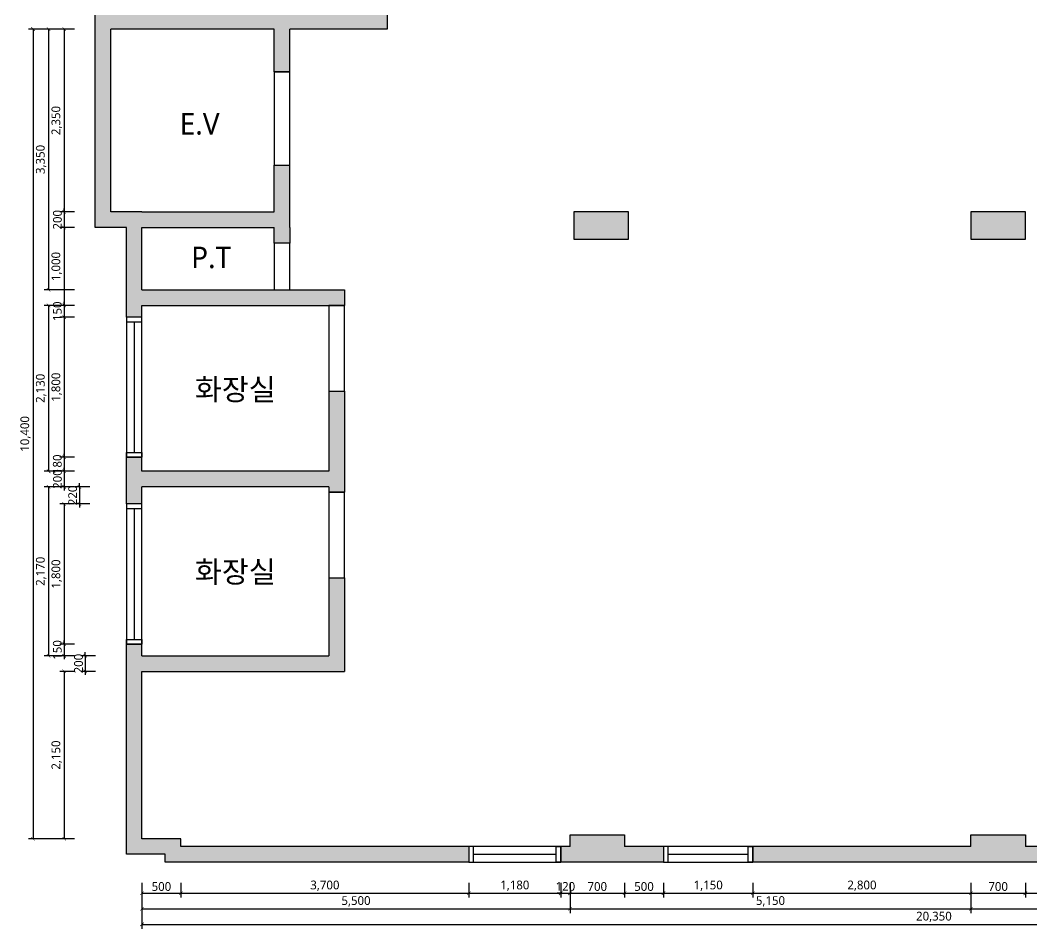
# Model space of a CAD drawing. Header units: metres. Extents: x 11578468 to 47831421, y -58341524 to -14256839.
# Drawn here: x 23755324 to 23768320, y -29170545 to -29158876 of the extents above; entities that cross this region are included whole.
import ezdxf

# ---------------------------------------------------------------- set-up
doc = ezdxf.new("R2010")
doc.units = ezdxf.units.M
doc.header["$LTSCALE"] = 50
doc.header["$MEASUREMENT"] = 0
doc.linetypes.add('CEN', pattern=[62, 60, -1, 0, -1])
doc.layers.get('0').update_dxf_attribs({"linetype": 'CONTINUOUS'})
doc.layers.get('DEFPOINTS').update_dxf_attribs({"linetype": 'CONTINUOUS'})
for name, color, linetype in [('3.기호.계단선', 30, 'CONTINUOUS'), ('CEN', 250, 'CEN'), ('wall', 3, 'CONTINUOUS'), ('WIN', 4, 'CONTINUOUS')]:
    doc.layers.add(name, color=color, linetype=linetype)
for name, color, linetype, lineweight in [('DIM', 7, 'CONTINUOUS', 15), ('ha', 8, 'CONTINUOUS', 5), ('wall2', 3, 'CONTINUOUS', 25)]:
    doc.layers.add(name, color=color, linetype=linetype, lineweight=lineweight)
doc.styles.add('N 맑은고딕', font='malgun.ttf')
doc.styles.add('NEW 맑은고딕', font='malgun.ttf')
doc.dimstyles.new('JJ IN 45', dxfattribs={"dimscale": 45, "dimtxt": 2.5, "dimasz": 1, "dimexe": 1.25, "dimexo": 1.5, "dimtad": 1, "dimdec": 6, "dimlunit": 6, "dimtxsty": 'N 맑은고딕', "dimblk": 'ARCHTICK', "dimcen": 2.5, "dimclrd": 256, "dimclre": 256, "dimclrt": 256, "dimadec": 0, "dimazin": 0, "dimtfac": 1, "dimtdec": 6, "dimtix": 1, "dimtmove": 0, "dimatfit": 3, "dimldrblk": 'ARCHTICK', "dimfxl": 1, "dimarcsym": 0})

# ---------------------------------------------------------------- blocks, each defined once
blk = doc.blocks.new('*U356')
at = {"layer": 'WIN', "linetype": 'Continuous'}
blk.add_line((60, 100), (1120, 100), dxfattribs=at)
for points in [[(0, 0), (1180, 0), (1180, 200), (0, 200)], [(0, 0), (60, 0), (60, 200), (0, 200)], [(1180, 0), (1120, 0), (1120, 200), (1180, 200)]]:
    blk.add_lwpolyline(points, close=True, dxfattribs=at)
blk = doc.blocks.new('*U1959')
at = {"layer": 'WIN', "linetype": 'Continuous'}
blk.add_line((60, 100), (1090, 100), dxfattribs=at)
for points in [[(0, 0), (1150, 0), (1150, 200), (0, 200)], [(0, 0), (60, 0), (60, 200), (0, 200)], [(1150, 0), (1090, 0), (1090, 200), (1150, 200)]]:
    blk.add_lwpolyline(points, close=True, dxfattribs=at)
blk = doc.blocks.new('*U1961')
at = {"layer": 'WIN', "linetype": 'Continuous'}
blk.add_line((60, 100), (1740, 100), dxfattribs=at)
for points in [[(0, 0), (1800, 0), (1800, 200), (0, 200)], [(0, 0), (60, 0), (60, 200), (0, 200)], [(1800, 0), (1740, 0), (1740, 200), (1800, 200)]]:
    blk.add_lwpolyline(points, close=True, dxfattribs=at)
blk = doc.blocks.new('_ArchTick')
at = {"color": 0, "linetype": 'ByBlock', "const_width": 0.15}
blk.add_lwpolyline([(-0.5, -0.5), (0.5, 0.5)], dxfattribs=at)
blk = doc.blocks.new('*D366')
at = {"layer": 'DEFPOINTS', "color": 0, "transparency": 16777216}
for p in [(23725352, -29144857), (23725852, -29144857), (23725852, -29145057)]:
    blk.add_point(p, dxfattribs=at)
at = {"layer": 'DIM', "lineweight": -2, "transparency": 16777216}
for p, q in [((23725352, -29144924), (23725352, -29145113)), ((23725852, -29144924), (23725852, -29145113)), ((23725352, -29145057), (23725852, -29145057))]:
    blk.add_line(p, q, dxfattribs=at)
at = {"layer": 'DIM', "lineweight": -2, "transparency": 16777216, "xscale": 45, "yscale": 45, "zscale": 45, "rotation": 180}
blk.add_blockref('_ArchTick', (23725352, -29145057), dxfattribs=at)
at = {"layer": 'DIM', "lineweight": -2, "transparency": 16777216, "xscale": 45, "yscale": 45, "zscale": 45}
blk.add_blockref('_ArchTick', (23725852, -29145057), dxfattribs=at)
at = {"layer": 'DIM', "transparency": 16777216, "insert": (23725602, -29144971), "char_height": 112.5, "attachment_point": 5, "style": 'N 맑은고딕'}
blk.add_mtext('500', dxfattribs=at)
blk = doc.blocks.new('*D367')
at = {"layer": 'DEFPOINTS', "color": 0, "transparency": 16777216}
for p in [(23725852, -29144857), (23729552, -29144857), (23729552, -29145057)]:
    blk.add_point(p, dxfattribs=at)
at = {"layer": 'DIM', "lineweight": -2, "transparency": 16777216}
for p, q in [((23725852, -29144924), (23725852, -29145113)), ((23729552, -29144924), (23729552, -29145113)), ((23725852, -29145057), (23729552, -29145057))]:
    blk.add_line(p, q, dxfattribs=at)
at = {"layer": 'DIM', "lineweight": -2, "transparency": 16777216, "xscale": 45, "yscale": 45, "zscale": 45, "rotation": 180}
blk.add_blockref('_ArchTick', (23725852, -29145057), dxfattribs=at)
at = {"layer": 'DIM', "lineweight": -2, "transparency": 16777216, "xscale": 45, "yscale": 45, "zscale": 45}
blk.add_blockref('_ArchTick', (23729552, -29145057), dxfattribs=at)
at = {"layer": 'DIM', "transparency": 16777216, "insert": (23727702, -29144961), "char_height": 112.5, "attachment_point": 5, "style": 'N 맑은고딕'}
blk.add_mtext('3,700', dxfattribs=at)
blk = doc.blocks.new('*D368')
at = {"layer": 'DEFPOINTS', "color": 0, "transparency": 16777216}
for p in [(23729552, -29144857), (23730732, -29144857), (23730732, -29145057)]:
    blk.add_point(p, dxfattribs=at)
at = {"layer": 'DIM', "lineweight": -2, "transparency": 16777216}
for p, q in [((23729552, -29144924), (23729552, -29145113)), ((23730732, -29144924), (23730732, -29145113)), ((23729552, -29145057), (23730732, -29145057))]:
    blk.add_line(p, q, dxfattribs=at)
at = {"layer": 'DIM', "lineweight": -2, "transparency": 16777216, "xscale": 45, "yscale": 45, "zscale": 45, "rotation": 180}
blk.add_blockref('_ArchTick', (23729552, -29145057), dxfattribs=at)
at = {"layer": 'DIM', "lineweight": -2, "transparency": 16777216, "xscale": 45, "yscale": 45, "zscale": 45}
blk.add_blockref('_ArchTick', (23730732, -29145057), dxfattribs=at)
at = {"layer": 'DIM', "transparency": 16777216, "insert": (23730142, -29144961), "char_height": 112.5, "attachment_point": 5, "style": 'N 맑은고딕'}
blk.add_mtext('1,180', dxfattribs=at)
blk = doc.blocks.new('*D369')
at = {"layer": 'DEFPOINTS', "color": 0, "transparency": 16777216}
for p in [(23730732, -29144857), (23730852, -29144857), (23730852, -29145057)]:
    blk.add_point(p, dxfattribs=at)
at = {"layer": 'DIM', "lineweight": -2, "transparency": 16777216}
for p, q in [((23730732, -29144924), (23730732, -29145113)), ((23730852, -29144924), (23730852, -29145113)), ((23730732, -29145057), (23730687, -29145057)), ((23730732, -29145057), (23730852, -29145057)), ((23730852, -29145057), (23730897, -29145057))]:
    blk.add_line(p, q, dxfattribs=at)
at = {"layer": 'DIM', "lineweight": -2, "transparency": 16777216, "xscale": 45, "yscale": 45, "zscale": 45}
blk.add_blockref('_ArchTick', (23730732, -29145057), dxfattribs=at)
at = {"layer": 'DIM', "lineweight": -2, "transparency": 16777216, "xscale": 45, "yscale": 45, "zscale": 45, "rotation": 180}
blk.add_blockref('_ArchTick', (23730852, -29145057), dxfattribs=at)
at = {"layer": 'DIM', "transparency": 16777216, "insert": (23730792, -29144970), "char_height": 112.5, "attachment_point": 5, "style": 'N 맑은고딕'}
blk.add_mtext('120', dxfattribs=at)
blk = doc.blocks.new('*D370')
at = {"layer": 'DEFPOINTS', "color": 0, "transparency": 16777216}
for p in [(23730852, -29144857), (23731552, -29144857), (23731552, -29145057)]:
    blk.add_point(p, dxfattribs=at)
at = {"layer": 'DIM', "lineweight": -2, "transparency": 16777216}
for p, q in [((23730852, -29144924), (23730852, -29145113)), ((23731552, -29144924), (23731552, -29145113)), ((23730852, -29145057), (23731552, -29145057))]:
    blk.add_line(p, q, dxfattribs=at)
at = {"layer": 'DIM', "lineweight": -2, "transparency": 16777216, "xscale": 45, "yscale": 45, "zscale": 45, "rotation": 180}
blk.add_blockref('_ArchTick', (23730852, -29145057), dxfattribs=at)
at = {"layer": 'DIM', "lineweight": -2, "transparency": 16777216, "xscale": 45, "yscale": 45, "zscale": 45}
blk.add_blockref('_ArchTick', (23731552, -29145057), dxfattribs=at)
at = {"layer": 'DIM', "transparency": 16777216, "insert": (23731202, -29144971), "char_height": 112.5, "attachment_point": 5, "style": 'N 맑은고딕'}
blk.add_mtext('700', dxfattribs=at)
blk = doc.blocks.new('*D371')
at = {"layer": 'DEFPOINTS', "color": 0, "transparency": 16777216}
for p in [(23731552, -29144857), (23732052, -29144857), (23732052, -29145057)]:
    blk.add_point(p, dxfattribs=at)
at = {"layer": 'DIM', "lineweight": -2, "transparency": 16777216}
for p, q in [((23731552, -29144924), (23731552, -29145113)), ((23732052, -29144924), (23732052, -29145113)), ((23731552, -29145057), (23732052, -29145057))]:
    blk.add_line(p, q, dxfattribs=at)
at = {"layer": 'DIM', "lineweight": -2, "transparency": 16777216, "xscale": 45, "yscale": 45, "zscale": 45, "rotation": 180}
blk.add_blockref('_ArchTick', (23731552, -29145057), dxfattribs=at)
at = {"layer": 'DIM', "lineweight": -2, "transparency": 16777216, "xscale": 45, "yscale": 45, "zscale": 45}
blk.add_blockref('_ArchTick', (23732052, -29145057), dxfattribs=at)
at = {"layer": 'DIM', "transparency": 16777216, "insert": (23731802, -29144971), "char_height": 112.5, "attachment_point": 5, "style": 'N 맑은고딕'}
blk.add_mtext('500', dxfattribs=at)
blk = doc.blocks.new('*D372')
at = {"layer": 'DEFPOINTS', "color": 0, "transparency": 16777216}
for p in [(23732052, -29144857), (23733202, -29144857), (23733202, -29145057)]:
    blk.add_point(p, dxfattribs=at)
at = {"layer": 'DIM', "lineweight": -2, "transparency": 16777216}
for p, q in [((23732052, -29144924), (23732052, -29145113)), ((23733202, -29144924), (23733202, -29145113)), ((23732052, -29145057), (23733202, -29145057))]:
    blk.add_line(p, q, dxfattribs=at)
at = {"layer": 'DIM', "lineweight": -2, "transparency": 16777216, "xscale": 45, "yscale": 45, "zscale": 45, "rotation": 180}
blk.add_blockref('_ArchTick', (23732052, -29145057), dxfattribs=at)
at = {"layer": 'DIM', "lineweight": -2, "transparency": 16777216, "xscale": 45, "yscale": 45, "zscale": 45}
blk.add_blockref('_ArchTick', (23733202, -29145057), dxfattribs=at)
at = {"layer": 'DIM', "transparency": 16777216, "insert": (23732627, -29144961), "char_height": 112.5, "attachment_point": 5, "style": 'N 맑은고딕'}
blk.add_mtext('1,150', dxfattribs=at)
blk = doc.blocks.new('*D373')
at = {"layer": 'DEFPOINTS', "color": 0, "transparency": 16777216}
for p in [(23733202, -29144857), (23736002, -29144857), (23736002, -29145057)]:
    blk.add_point(p, dxfattribs=at)
at = {"layer": 'DIM', "lineweight": -2, "transparency": 16777216}
for p, q in [((23733202, -29144924), (23733202, -29145113)), ((23736002, -29144924), (23736002, -29145113)), ((23733202, -29145057), (23736002, -29145057))]:
    blk.add_line(p, q, dxfattribs=at)
at = {"layer": 'DIM', "lineweight": -2, "transparency": 16777216, "xscale": 45, "yscale": 45, "zscale": 45, "rotation": 180}
blk.add_blockref('_ArchTick', (23733202, -29145057), dxfattribs=at)
at = {"layer": 'DIM', "lineweight": -2, "transparency": 16777216, "xscale": 45, "yscale": 45, "zscale": 45}
blk.add_blockref('_ArchTick', (23736002, -29145057), dxfattribs=at)
at = {"layer": 'DIM', "transparency": 16777216, "insert": (23734602, -29144961), "char_height": 112.5, "attachment_point": 5, "style": 'N 맑은고딕'}
blk.add_mtext('2,800', dxfattribs=at)
blk = doc.blocks.new('*D374')
at = {"layer": 'DEFPOINTS', "color": 0, "transparency": 16777216}
for p in [(23736002, -29144857), (23736702, -29144857), (23736702, -29145057)]:
    blk.add_point(p, dxfattribs=at)
at = {"layer": 'DIM', "lineweight": -2, "transparency": 16777216}
for p, q in [((23736002, -29144924), (23736002, -29145113)), ((23736702, -29144924), (23736702, -29145113)), ((23736002, -29145057), (23736702, -29145057))]:
    blk.add_line(p, q, dxfattribs=at)
at = {"layer": 'DIM', "lineweight": -2, "transparency": 16777216, "xscale": 45, "yscale": 45, "zscale": 45, "rotation": 180}
blk.add_blockref('_ArchTick', (23736002, -29145057), dxfattribs=at)
at = {"layer": 'DIM', "lineweight": -2, "transparency": 16777216, "xscale": 45, "yscale": 45, "zscale": 45}
blk.add_blockref('_ArchTick', (23736702, -29145057), dxfattribs=at)
at = {"layer": 'DIM', "transparency": 16777216, "insert": (23736352, -29144971), "char_height": 112.5, "attachment_point": 5, "style": 'N 맑은고딕'}
blk.add_mtext('700', dxfattribs=at)
blk = doc.blocks.new('*D375')
at = {"layer": 'DEFPOINTS', "color": 0, "transparency": 16777216}
for p in [(23736702, -29144857), (23739502, -29144857), (23739502, -29145057)]:
    blk.add_point(p, dxfattribs=at)
at = {"layer": 'DIM', "lineweight": -2, "transparency": 16777216}
for p, q in [((23736702, -29144924), (23736702, -29145113)), ((23739502, -29144924), (23739502, -29145113)), ((23736702, -29145057), (23739502, -29145057))]:
    blk.add_line(p, q, dxfattribs=at)
at = {"layer": 'DIM', "lineweight": -2, "transparency": 16777216, "xscale": 45, "yscale": 45, "zscale": 45, "rotation": 180}
blk.add_blockref('_ArchTick', (23736702, -29145057), dxfattribs=at)
at = {"layer": 'DIM', "lineweight": -2, "transparency": 16777216, "xscale": 45, "yscale": 45, "zscale": 45}
blk.add_blockref('_ArchTick', (23739502, -29145057), dxfattribs=at)
at = {"layer": 'DIM', "transparency": 16777216, "insert": (23738102, -29144961), "char_height": 112.5, "attachment_point": 5, "style": 'N 맑은고딕'}
blk.add_mtext('2,800', dxfattribs=at)
blk = doc.blocks.new('*D380')
at = {"layer": 'DEFPOINTS', "color": 0, "transparency": 16777216}
for p in [(23725352, -29144857), (23730852, -29144857), (23730852, -29145257)]:
    blk.add_point(p, dxfattribs=at)
at = {"layer": 'DIM', "lineweight": -2, "transparency": 16777216}
for p, q in [((23725352, -29144924), (23725352, -29145313)), ((23730852, -29144924), (23730852, -29145313)), ((23725352, -29145257), (23730852, -29145257))]:
    blk.add_line(p, q, dxfattribs=at)
at = {"layer": 'DIM', "lineweight": -2, "transparency": 16777216, "xscale": 45, "yscale": 45, "zscale": 45, "rotation": 180}
blk.add_blockref('_ArchTick', (23725352, -29145257), dxfattribs=at)
at = {"layer": 'DIM', "lineweight": -2, "transparency": 16777216, "xscale": 45, "yscale": 45, "zscale": 45}
blk.add_blockref('_ArchTick', (23730852, -29145257), dxfattribs=at)
at = {"layer": 'DIM', "transparency": 16777216, "insert": (23728102, -29145161), "char_height": 112.5, "attachment_point": 5, "style": 'N 맑은고딕'}
blk.add_mtext('5,500', dxfattribs=at)
blk = doc.blocks.new('*D381')
at = {"layer": 'DEFPOINTS', "color": 0, "transparency": 16777216}
for p in [(23730852, -29144857), (23736002, -29144857), (23736002, -29145257)]:
    blk.add_point(p, dxfattribs=at)
at = {"layer": 'DIM', "lineweight": -2, "transparency": 16777216}
for p, q in [((23730852, -29144924), (23730852, -29145313)), ((23736002, -29144924), (23736002, -29145313)), ((23730852, -29145257), (23736002, -29145257))]:
    blk.add_line(p, q, dxfattribs=at)
at = {"layer": 'DIM', "lineweight": -2, "transparency": 16777216, "xscale": 45, "yscale": 45, "zscale": 45, "rotation": 180}
blk.add_blockref('_ArchTick', (23730852, -29145257), dxfattribs=at)
at = {"layer": 'DIM', "lineweight": -2, "transparency": 16777216, "xscale": 45, "yscale": 45, "zscale": 45}
blk.add_blockref('_ArchTick', (23736002, -29145257), dxfattribs=at)
at = {"layer": 'DIM', "transparency": 16777216, "insert": (23733427, -29145161), "char_height": 112.5, "attachment_point": 5, "style": 'N 맑은고딕'}
blk.add_mtext('5,150', dxfattribs=at)
blk = doc.blocks.new('*D382')
at = {"layer": 'DEFPOINTS', "color": 0, "transparency": 16777216}
for p in [(23736002, -29144857), (23744002, -29144857), (23744002, -29145257)]:
    blk.add_point(p, dxfattribs=at)
at = {"layer": 'DIM', "lineweight": -2, "transparency": 16777216}
for p, q in [((23736002, -29144924), (23736002, -29145313)), ((23744002, -29144924), (23744002, -29145313)), ((23736002, -29145257), (23744002, -29145257))]:
    blk.add_line(p, q, dxfattribs=at)
at = {"layer": 'DIM', "lineweight": -2, "transparency": 16777216, "xscale": 45, "yscale": 45, "zscale": 45, "rotation": 180}
blk.add_blockref('_ArchTick', (23736002, -29145257), dxfattribs=at)
at = {"layer": 'DIM', "lineweight": -2, "transparency": 16777216, "xscale": 45, "yscale": 45, "zscale": 45}
blk.add_blockref('_ArchTick', (23744002, -29145257), dxfattribs=at)
at = {"layer": 'DIM', "transparency": 16777216, "insert": (23740002, -29145161), "char_height": 112.5, "attachment_point": 5, "style": 'N 맑은고딕'}
blk.add_mtext('8,000', dxfattribs=at)
blk = doc.blocks.new('*D384')
at = {"layer": 'DEFPOINTS', "color": 0, "transparency": 16777216}
for p in [(23725352, -29144857), (23745702, -29144857), (23745702, -29145457)]:
    blk.add_point(p, dxfattribs=at)
at = {"layer": 'DIM', "lineweight": -2, "transparency": 16777216}
for p, q in [((23725352, -29144924), (23725352, -29145513)), ((23745702, -29144924), (23745702, -29145513)), ((23725352, -29145457), (23745702, -29145457))]:
    blk.add_line(p, q, dxfattribs=at)
at = {"layer": 'DIM', "lineweight": -2, "transparency": 16777216, "xscale": 45, "yscale": 45, "zscale": 45, "rotation": 180}
blk.add_blockref('_ArchTick', (23725352, -29145457), dxfattribs=at)
at = {"layer": 'DIM', "lineweight": -2, "transparency": 16777216, "xscale": 45, "yscale": 45, "zscale": 45}
blk.add_blockref('_ArchTick', (23745702, -29145457), dxfattribs=at)
at = {"layer": 'DIM', "transparency": 16777216, "insert": (23735527, -29145361), "char_height": 112.5, "attachment_point": 5, "style": 'N 맑은고딕'}
blk.add_mtext('20,350', dxfattribs=at)
blk = doc.blocks.new('*D407')
at = {"layer": 'DEFPOINTS', "color": 0, "transparency": 16777216}
for p in [(23724552, -29133957), (23724352, -29136307), (23724552, -29136307)]:
    blk.add_point(p, dxfattribs=at)
at = {"layer": 'DIM', "lineweight": -2, "transparency": 16777216}
for p, q in [((23724485, -29133957), (23724296, -29133957)), ((23724352, -29133957), (23724352, -29136307)), ((23724485, -29136307), (23724296, -29136307))]:
    blk.add_line(p, q, dxfattribs=at)
at = {"layer": 'DIM', "lineweight": -2, "transparency": 16777216, "xscale": 45, "yscale": 45, "zscale": 45}
for p, rotation in [((23724352, -29133957), 90), ((23724352, -29136307), 270)]:
    blk.add_blockref('_ArchTick', p, dxfattribs=dict(at, rotation=rotation))
at = {"layer": 'DIM', "transparency": 16777216, "insert": (23724256, -29135132), "char_height": 112.5, "attachment_point": 5, "rotation": 90, "style": 'N 맑은고딕'}
blk.add_mtext('2,350', dxfattribs=at)
blk = doc.blocks.new('*D408')
at = {"layer": 'DEFPOINTS', "color": 0, "transparency": 16777216}
for p in [(23724552, -29136307), (23724352, -29136507), (23724552, -29136507)]:
    blk.add_point(p, dxfattribs=at)
at = {"layer": 'DIM', "lineweight": -2, "transparency": 16777216}
for p, q in [((23724485, -29136307), (23724296, -29136307)), ((23724352, -29136307), (23724352, -29136262)), ((23724352, -29136307), (23724352, -29136507)), ((23724485, -29136507), (23724296, -29136507)), ((23724352, -29136507), (23724352, -29136552))]:
    blk.add_line(p, q, dxfattribs=at)
at = {"layer": 'DIM', "lineweight": -2, "transparency": 16777216, "xscale": 45, "yscale": 45, "zscale": 45}
for p, rotation in [((23724352, -29136307), 270), ((23724352, -29136507), 90)]:
    blk.add_blockref('_ArchTick', p, dxfattribs=dict(at, rotation=rotation))
at = {"layer": 'DIM', "transparency": 16777216, "insert": (23724266, -29136407), "char_height": 112.5, "attachment_point": 5, "rotation": 90, "style": 'N 맑은고딕'}
blk.add_mtext('200', dxfattribs=at)
blk = doc.blocks.new('*D409')
at = {"layer": 'DEFPOINTS', "color": 0, "transparency": 16777216}
for p in [(23724552, -29136507), (23724352, -29137507), (23724552, -29137507)]:
    blk.add_point(p, dxfattribs=at)
at = {"layer": 'DIM', "lineweight": -2, "transparency": 16777216}
for p, q in [((23724485, -29136507), (23724296, -29136507)), ((23724352, -29136507), (23724352, -29137507)), ((23724485, -29137507), (23724296, -29137507))]:
    blk.add_line(p, q, dxfattribs=at)
at = {"layer": 'DIM', "lineweight": -2, "transparency": 16777216, "xscale": 45, "yscale": 45, "zscale": 45}
for p, rotation in [((23724352, -29136507), 90), ((23724352, -29137507), 270)]:
    blk.add_blockref('_ArchTick', p, dxfattribs=dict(at, rotation=rotation))
at = {"layer": 'DIM', "transparency": 16777216, "insert": (23724256, -29137007), "char_height": 112.5, "attachment_point": 5, "rotation": 90, "style": 'N 맑은고딕'}
blk.add_mtext('1,000', dxfattribs=at)
blk = doc.blocks.new('*D410')
at = {"layer": 'DEFPOINTS', "color": 0, "transparency": 16777216}
for p in [(23724552, -29137507), (23724352, -29137657), (23724552, -29137657)]:
    blk.add_point(p, dxfattribs=at)
at = {"layer": 'DIM', "lineweight": -2, "transparency": 16777216}
for p, q in [((23724352, -29137507), (23724352, -29137462)), ((23724485, -29137507), (23724296, -29137507)), ((23724352, -29137507), (23724352, -29137657)), ((23724485, -29137657), (23724296, -29137657)), ((23724352, -29137657), (23724352, -29137702))]:
    blk.add_line(p, q, dxfattribs=at)
at = {"layer": 'DIM', "lineweight": -2, "transparency": 16777216, "xscale": 45, "yscale": 45, "zscale": 45}
for p, rotation in [((23724352, -29137507), 270), ((23724352, -29137657), 90)]:
    blk.add_blockref('_ArchTick', p, dxfattribs=dict(at, rotation=rotation))
at = {"layer": 'DIM', "transparency": 16777216, "insert": (23724265, -29137582), "char_height": 112.5, "attachment_point": 5, "rotation": 90, "style": 'N 맑은고딕'}
blk.add_mtext('150', dxfattribs=at)
blk = doc.blocks.new('*D411')
at = {"layer": 'DEFPOINTS', "color": 0, "transparency": 16777216}
for p in [(23724552, -29137657), (23724352, -29139457), (23724552, -29139457)]:
    blk.add_point(p, dxfattribs=at)
at = {"layer": 'DIM', "lineweight": -2, "transparency": 16777216}
for p, q in [((23724485, -29137657), (23724296, -29137657)), ((23724352, -29137657), (23724352, -29139457)), ((23724485, -29139457), (23724296, -29139457))]:
    blk.add_line(p, q, dxfattribs=at)
at = {"layer": 'DIM', "lineweight": -2, "transparency": 16777216, "xscale": 45, "yscale": 45, "zscale": 45}
for p, rotation in [((23724352, -29137657), 90), ((23724352, -29139457), 270)]:
    blk.add_blockref('_ArchTick', p, dxfattribs=dict(at, rotation=rotation))
at = {"layer": 'DIM', "transparency": 16777216, "insert": (23724256, -29138557), "char_height": 112.5, "attachment_point": 5, "rotation": 90, "style": 'N 맑은고딕'}
blk.add_mtext('1,800', dxfattribs=at)
blk = doc.blocks.new('*D412')
at = {"layer": 'DEFPOINTS', "color": 0, "transparency": 16777216}
for p in [(23724552, -29139457), (23724352, -29139637), (23724552, -29139637)]:
    blk.add_point(p, dxfattribs=at)
at = {"layer": 'DIM', "lineweight": -2, "transparency": 16777216}
for p, q in [((23724352, -29139457), (23724352, -29139412)), ((23724485, -29139457), (23724296, -29139457)), ((23724352, -29139457), (23724352, -29139637)), ((23724485, -29139637), (23724296, -29139637)), ((23724352, -29139637), (23724352, -29139682))]:
    blk.add_line(p, q, dxfattribs=at)
at = {"layer": 'DIM', "lineweight": -2, "transparency": 16777216, "xscale": 45, "yscale": 45, "zscale": 45}
for p, rotation in [((23724352, -29139457), 270), ((23724352, -29139637), 90)]:
    blk.add_blockref('_ArchTick', p, dxfattribs=dict(at, rotation=rotation))
at = {"layer": 'DIM', "transparency": 16777216, "insert": (23724265, -29139547), "char_height": 112.5, "attachment_point": 5, "rotation": 90, "style": 'N 맑은고딕'}
blk.add_mtext('180', dxfattribs=at)
blk = doc.blocks.new('*D413')
at = {"layer": 'DEFPOINTS', "color": 0, "transparency": 16777216}
for p in [(23724552, -29139637), (23724352, -29139837), (23724552, -29139837)]:
    blk.add_point(p, dxfattribs=at)
at = {"layer": 'DIM', "lineweight": -2, "transparency": 16777216}
for p, q in [((23724485, -29139637), (23724296, -29139637)), ((23724352, -29139637), (23724352, -29139592)), ((23724352, -29139637), (23724352, -29139837)), ((23724485, -29139837), (23724296, -29139837)), ((23724352, -29139837), (23724352, -29139882))]:
    blk.add_line(p, q, dxfattribs=at)
at = {"layer": 'DIM', "lineweight": -2, "transparency": 16777216, "xscale": 45, "yscale": 45, "zscale": 45}
for p, rotation in [((23724352, -29139637), 270), ((23724352, -29139837), 90)]:
    blk.add_blockref('_ArchTick', p, dxfattribs=dict(at, rotation=rotation))
at = {"layer": 'DIM', "transparency": 16777216, "insert": (23724266, -29139737), "char_height": 112.5, "attachment_point": 5, "rotation": 90, "style": 'N 맑은고딕'}
blk.add_mtext('200', dxfattribs=at)
blk = doc.blocks.new('*D414')
at = {"layer": 'DEFPOINTS', "color": 0, "transparency": 16777216}
for p in [(23724748, -29139837), (23724548, -29140057), (23724748, -29140057)]:
    blk.add_point(p, dxfattribs=at)
at = {"layer": 'DIM', "lineweight": -2, "transparency": 16777216}
for p, q in [((23724680, -29139837), (23724492, -29139837)), ((23724548, -29139837), (23724548, -29139792)), ((23724548, -29139837), (23724548, -29140057)), ((23724680, -29140057), (23724492, -29140057)), ((23724548, -29140057), (23724548, -29140102))]:
    blk.add_line(p, q, dxfattribs=at)
at = {"layer": 'DIM', "lineweight": -2, "transparency": 16777216, "xscale": 45, "yscale": 45, "zscale": 45}
for p, rotation in [((23724548, -29139837), 270), ((23724548, -29140057), 90)]:
    blk.add_blockref('_ArchTick', p, dxfattribs=dict(at, rotation=rotation))
at = {"layer": 'DIM', "transparency": 16777216, "insert": (23724462, -29139947), "char_height": 112.5, "attachment_point": 5, "rotation": 90, "style": 'N 맑은고딕'}
blk.add_mtext('220', dxfattribs=at)
blk = doc.blocks.new('*D415')
at = {"layer": 'DEFPOINTS', "color": 0, "transparency": 16777216}
for p in [(23724552, -29140057), (23724352, -29141857), (23724552, -29141857)]:
    blk.add_point(p, dxfattribs=at)
at = {"layer": 'DIM', "lineweight": -2, "transparency": 16777216}
for p, q in [((23724485, -29140057), (23724296, -29140057)), ((23724352, -29140057), (23724352, -29141857)), ((23724485, -29141857), (23724296, -29141857))]:
    blk.add_line(p, q, dxfattribs=at)
at = {"layer": 'DIM', "lineweight": -2, "transparency": 16777216, "xscale": 45, "yscale": 45, "zscale": 45}
for p, rotation in [((23724352, -29140057), 90), ((23724352, -29141857), 270)]:
    blk.add_blockref('_ArchTick', p, dxfattribs=dict(at, rotation=rotation))
at = {"layer": 'DIM', "transparency": 16777216, "insert": (23724256, -29140957), "char_height": 112.5, "attachment_point": 5, "rotation": 90, "style": 'N 맑은고딕'}
blk.add_mtext('1,800', dxfattribs=at)
blk = doc.blocks.new('*D416')
at = {"layer": 'DEFPOINTS', "color": 0, "transparency": 16777216}
for p in [(23724552, -29141857), (23724352, -29142007), (23724552, -29142007)]:
    blk.add_point(p, dxfattribs=at)
at = {"layer": 'DIM', "lineweight": -2, "transparency": 16777216}
for p, q in [((23724485, -29141857), (23724296, -29141857)), ((23724352, -29141857), (23724352, -29141812)), ((23724352, -29141857), (23724352, -29142007)), ((23724485, -29142007), (23724296, -29142007)), ((23724352, -29142007), (23724352, -29142052))]:
    blk.add_line(p, q, dxfattribs=at)
at = {"layer": 'DIM', "lineweight": -2, "transparency": 16777216, "xscale": 45, "yscale": 45, "zscale": 45}
for p, rotation in [((23724352, -29141857), 270), ((23724352, -29142007), 90)]:
    blk.add_blockref('_ArchTick', p, dxfattribs=dict(at, rotation=rotation))
at = {"layer": 'DIM', "transparency": 16777216, "insert": (23724265, -29141932), "char_height": 112.5, "attachment_point": 5, "rotation": 90, "style": 'N 맑은고딕'}
blk.add_mtext('150', dxfattribs=at)
blk = doc.blocks.new('*D417')
at = {"layer": 'DEFPOINTS', "color": 0, "transparency": 16777216}
for p in [(23724823, -29142007), (23724623, -29142207), (23724823, -29142207)]:
    blk.add_point(p, dxfattribs=at)
at = {"layer": 'DIM', "lineweight": -2, "transparency": 16777216}
for p, q in [((23724755, -29142007), (23724567, -29142007)), ((23724623, -29142007), (23724623, -29141962)), ((23724623, -29142007), (23724623, -29142207)), ((23724755, -29142207), (23724567, -29142207)), ((23724623, -29142207), (23724623, -29142252))]:
    blk.add_line(p, q, dxfattribs=at)
at = {"layer": 'DIM', "lineweight": -2, "transparency": 16777216, "xscale": 45, "yscale": 45, "zscale": 45}
for p, rotation in [((23724623, -29142007), 270), ((23724623, -29142207), 90)]:
    blk.add_blockref('_ArchTick', p, dxfattribs=dict(at, rotation=rotation))
at = {"layer": 'DIM', "transparency": 16777216, "insert": (23724537, -29142107), "char_height": 112.5, "attachment_point": 5, "rotation": 90, "style": 'N 맑은고딕'}
blk.add_mtext('200', dxfattribs=at)
blk = doc.blocks.new('*D418')
at = {"layer": 'DEFPOINTS', "color": 0, "transparency": 16777216}
for p in [(23724552, -29142207), (23724352, -29144357), (23724552, -29144357)]:
    blk.add_point(p, dxfattribs=at)
at = {"layer": 'DIM', "lineweight": -2, "transparency": 16777216}
for p, q in [((23724485, -29142207), (23724296, -29142207)), ((23724352, -29142207), (23724352, -29144357)), ((23724485, -29144357), (23724296, -29144357))]:
    blk.add_line(p, q, dxfattribs=at)
at = {"layer": 'DIM', "lineweight": -2, "transparency": 16777216, "xscale": 45, "yscale": 45, "zscale": 45}
for p, rotation in [((23724352, -29142207), 90), ((23724352, -29144357), 270)]:
    blk.add_blockref('_ArchTick', p, dxfattribs=dict(at, rotation=rotation))
at = {"layer": 'DIM', "transparency": 16777216, "insert": (23724256, -29143282), "char_height": 112.5, "attachment_point": 5, "rotation": 90, "style": 'N 맑은고딕'}
blk.add_mtext('2,150', dxfattribs=at)
blk = doc.blocks.new('*D419')
at = {"layer": 'DEFPOINTS', "color": 0, "transparency": 16777216}
for p in [(23724552, -29133957), (23724152, -29137307), (23724552, -29137307)]:
    blk.add_point(p, dxfattribs=at)
at = {"layer": 'DIM', "lineweight": -2, "transparency": 16777216}
for p, q in [((23724485, -29133957), (23724096, -29133957)), ((23724152, -29133957), (23724152, -29137307)), ((23724485, -29137307), (23724096, -29137307))]:
    blk.add_line(p, q, dxfattribs=at)
at = {"layer": 'DIM', "lineweight": -2, "transparency": 16777216, "xscale": 45, "yscale": 45, "zscale": 45}
for p, rotation in [((23724152, -29133957), 90), ((23724152, -29137307), 270)]:
    blk.add_blockref('_ArchTick', p, dxfattribs=dict(at, rotation=rotation))
at = {"layer": 'DIM', "transparency": 16777216, "insert": (23724056, -29135632), "char_height": 112.5, "attachment_point": 5, "rotation": 90, "style": 'N 맑은고딕'}
blk.add_mtext('3,350', dxfattribs=at)
blk = doc.blocks.new('*D420')
at = {"layer": 'DEFPOINTS', "color": 0, "transparency": 16777216}
for p in [(23724552, -29137507), (23724152, -29139637), (23724552, -29139637)]:
    blk.add_point(p, dxfattribs=at)
at = {"layer": 'DIM', "lineweight": -2, "transparency": 16777216}
for p, q in [((23724485, -29137507), (23724096, -29137507)), ((23724152, -29137507), (23724152, -29139637)), ((23724485, -29139637), (23724096, -29139637))]:
    blk.add_line(p, q, dxfattribs=at)
at = {"layer": 'DIM', "lineweight": -2, "transparency": 16777216, "xscale": 45, "yscale": 45, "zscale": 45}
for p, rotation in [((23724152, -29137507), 90), ((23724152, -29139637), 270)]:
    blk.add_blockref('_ArchTick', p, dxfattribs=dict(at, rotation=rotation))
at = {"layer": 'DIM', "transparency": 16777216, "insert": (23724056, -29138572), "char_height": 112.5, "attachment_point": 5, "rotation": 90, "style": 'N 맑은고딕'}
blk.add_mtext('2,130', dxfattribs=at)
blk = doc.blocks.new('*D421')
at = {"layer": 'DEFPOINTS', "color": 0, "transparency": 16777216}
for p in [(23724548, -29139837), (23724152, -29142007), (23724552, -29142007)]:
    blk.add_point(p, dxfattribs=at)
at = {"layer": 'DIM', "lineweight": -2, "transparency": 16777216}
for p, q in [((23724480, -29139837), (23724096, -29139837)), ((23724152, -29139837), (23724152, -29142007)), ((23724485, -29142007), (23724096, -29142007))]:
    blk.add_line(p, q, dxfattribs=at)
at = {"layer": 'DIM', "lineweight": -2, "transparency": 16777216, "xscale": 45, "yscale": 45, "zscale": 45}
for p, rotation in [((23724152, -29139837), 90), ((23724152, -29142007), 270)]:
    blk.add_blockref('_ArchTick', p, dxfattribs=dict(at, rotation=rotation))
at = {"layer": 'DIM', "transparency": 16777216, "insert": (23724056, -29140922), "char_height": 112.5, "attachment_point": 5, "rotation": 90, "style": 'N 맑은고딕'}
blk.add_mtext('2,170', dxfattribs=at)
blk = doc.blocks.new('*D422')
at = {"layer": 'DEFPOINTS', "color": 0, "transparency": 16777216}
for p in [(23724534, -29133957), (23723952, -29144357), (23724552, -29144357)]:
    blk.add_point(p, dxfattribs=at)
at = {"layer": 'DIM', "lineweight": -2, "transparency": 16777216}
for p, q in [((23724466, -29133957), (23723896, -29133957)), ((23723952, -29133957), (23723952, -29144357)), ((23724485, -29144357), (23723896, -29144357))]:
    blk.add_line(p, q, dxfattribs=at)
at = {"layer": 'DIM', "lineweight": -2, "transparency": 16777216, "xscale": 45, "yscale": 45, "zscale": 45}
for p, rotation in [((23723952, -29133957), 90), ((23723952, -29144357), 270)]:
    blk.add_blockref('_ArchTick', p, dxfattribs=dict(at, rotation=rotation))
at = {"layer": 'DIM', "transparency": 16777216, "insert": (23723856, -29139157), "char_height": 112.5, "attachment_point": 5, "rotation": 90, "style": 'N 맑은고딕'}
blk.add_mtext('10,400', dxfattribs=at)
blk = doc.blocks.new('sdagdgds')
at = {"layer": 'ha', "transparency": 33554687}
h = blk.add_hatch(color=256, dxfattribs=at)
h.dxf.hatch_style = 1
h.paths.add_polyline_path([(23725502, -29128457), (23728302, -29128457), (23728302, -29132607), (23728502, -29132607), (23728502, -29128257), (23728302, -29128257), (23725302, -29128257), (23725302, -29132557), (23725502, -29132557)])
h.paths.add_polyline_path([(23728502, -29133657), (23728302, -29133657), (23728302, -29133757), (23725502, -29133757), (23725502, -29133657), (23725302, -29133657), (23725302, -29133757), (23724848.0976572, -29133757), (23724752, -29133757), (23724752, -29136507), (23725152, -29136507), (23725152, -29137657), (23725352, -29137657), (23725352, -29137507), (23727752, -29137507), (23727952, -29137507), (23727952, -29137307), (23725352, -29137307), (23725352, -29136507), (23727052, -29136507), (23727052, -29136707), (23727252, -29136707), (23727252, -29136507), (23727252, -29135757), (23727252, -29135707), (23727052, -29135707), (23727052, -29135757), (23727052, -29136307), (23725352, -29136307), (23724952, -29136307), (23724952, -29133957), (23727052, -29133957), (23727052, -29134507), (23727252, -29134507), (23727252, -29133957), (23728502, -29133957)])
h.paths.add_polyline_path([(23727952, -29138607), (23727752, -29138607), (23727752, -29139637), (23725352, -29139637), (23725352, -29139457), (23725152, -29139457), (23725152, -29140057), (23725352, -29140057), (23725352, -29139837), (23727752, -29139837), (23727752, -29139907), (23727952, -29139907), (23727952, -29139837)])
h.paths.add_polyline_path([(23727952, -29141007), (23727752, -29141007), (23727752, -29142007), (23725352, -29142007), (23725352, -29141857), (23725152, -29141857), (23725152, -29144557), (23725652, -29144557), (23725652, -29144657), (23729552, -29144657), (23729552, -29144457), (23725852, -29144457), (23725852, -29144357), (23725352, -29144357), (23725352, -29142207), (23727952, -29142207)])
h.paths.add_polyline_path([(23731552, -29144307), (23730852, -29144307), (23730852, -29144457), (23730732, -29144457), (23730732, -29144657), (23732052, -29144657), (23732052, -29144457), (23731552, -29144457)])
h.paths.add_polyline_path([(23739502, -29144457), (23736702, -29144457), (23736702, -29144307), (23736002, -29144307), (23736002, -29144457), (23733202, -29144457), (23733202, -29144657), (23739502, -29144657)])
h.paths.add_polyline_path([(23745902, -29143307), (23745702, -29143307), (23745702, -29144457), (23744702, -29144457), (23744702, -29144307), (23744002, -29144307), (23744002, -29144457), (23743102, -29144457), (23743102, -29144657), (23745902, -29144657)])
h.paths.add_polyline_path([(23745902, -29133157), (23745702, -29133157), (23745702, -29139657), (23745902, -29139657)])
h.paths.add_polyline_path([(23745902, -29140857), (23745702, -29140857), (23745702, -29142157), (23745902, -29142157)])
h.paths.add_polyline_path([(23744602, -29136307), (23743902, -29136307), (23743902, -29136657), (23744602, -29136657)])
h.paths.add_polyline_path([(23736702, -29136307), (23736002, -29136307), (23736002, -29136657), (23736702, -29136657)])
h.paths.add_polyline_path([(23731602, -29136307), (23730902, -29136307), (23730902, -29136657), (23731602, -29136657)])
h.paths.add_polyline_path([(23745902, -29130707), (23745702, -29130707), (23745702, -29131957), (23745902, -29131957)])
h.paths.add_polyline_path([(23745902, -29128257), (23743802, -29128257), (23743802, -29128457), (23743802, -29128707), (23744502, -29128707), (23744502, -29128457), (23745702, -29128457), (23745702, -29129607), (23745902, -29129607)])
h.paths.add_polyline_path([(23731602, -29128457), (23731602, -29128257), (23730902, -29128257), (23730902, -29130107), (23731102, -29130107), (23731102, -29128707), (23731602, -29128707)])
h.paths.add_polyline_path([(23736702, -29128257), (23736002, -29128257), (23736002, -29128457), (23736002, -29128707), (23736702, -29128707), (23736702, -29128457)])
at = {"layer": 'CEN'}
for points in [[(23727052, -29135707), (23727252, -29135707), (23727252, -29134507), (23727052, -29134507)], [(23727052, -29137307), (23727252, -29137307), (23727252, -29136707), (23727052, -29136707)], [(23727752, -29138607), (23727952, -29138607), (23727952, -29137507), (23727752, -29137507)], [(23727752, -29141007), (23727952, -29141007), (23727952, -29139907), (23727752, -29139907)]]:
    blk.add_lwpolyline(points, close=True, dxfattribs=at)
at = {"layer": 'wall'}
for p, q in [((23728502, -29133657), (23728502, -29133957)), ((23724752, -29136507), (23724752, -29133757)), ((23727052, -29133957), (23724952, -29133957)), ((23724952, -29136307), (23724952, -29133957)), ((23727052, -29134507), (23727052, -29133957)), ((23728502, -29133957), (23727252, -29133957)), ((23727252, -29134507), (23727252, -29133957)), ((23727052, -29134507), (23727252, -29134507)), ((23727052, -29135757), (23727052, -29135707)), ((23727052, -29135707), (23727252, -29135707)), ((23727052, -29136307), (23727052, -29135757)), ((23727252, -29135757), (23727252, -29135707)), ((23727252, -29136507), (23727252, -29135757)), ((23725352, -29136307), (23724952, -29136307)), ((23725352, -29136307), (23727052, -29136307)), ((23731602, -29136307), (23730902, -29136307)), ((23730902, -29136307), (23730902, -29136657)), ((23731602, -29136657), (23731602, -29136307)), ((23736702, -29136307), (23736002, -29136307)), ((23736002, -29136307), (23736002, -29136657)), ((23736702, -29136657), (23736702, -29136307)), ((23725152, -29136507), (23724752, -29136507)), ((23725152, -29137657), (23725152, -29136507)), ((23725352, -29137307), (23725352, -29136507)), ((23725352, -29136507), (23727052, -29136507)), ((23727052, -29136707), (23727052, -29136507)), ((23727252, -29136507), (23727252, -29136707)), ((23727252, -29136707), (23727052, -29136707)), ((23730902, -29136657), (23731602, -29136657)), ((23736002, -29136657), (23736702, -29136657)), ((23725352, -29137307), (23727952, -29137307)), ((23727952, -29137307), (23727952, -29137507)), ((23725352, -29137657), (23725352, -29137507)), ((23725352, -29137507), (23727752, -29137507)), ((23727752, -29137507), (23727952, -29137507)), ((23727752, -29137507), (23727952, -29137507)), ((23725352, -29137657), (23725152, -29137657)), ((23727752, -29138607), (23727752, -29139637)), ((23727752, -29138607), (23727952, -29138607)), ((23727952, -29138607), (23727952, -29139837)), ((23725152, -29140057), (23725152, -29139457)), ((23725352, -29139457), (23725152, -29139457)), ((23725352, -29139637), (23725352, -29139457)), ((23727752, -29139637), (23725352, -29139637)), ((23725352, -29140057), (23725352, -29139837)), ((23727752, -29139837), (23725352, -29139837)), ((23727752, -29139837), (23727752, -29139907)), ((23727952, -29139837), (23727952, -29139907)), ((23727752, -29139907), (23727952, -29139907)), ((23725352, -29140057), (23725152, -29140057)), ((23727752, -29141007), (23727752, -29142007)), ((23727752, -29141007), (23727952, -29141007)), ((23727952, -29141007), (23727952, -29142207)), ((23725152, -29144557), (23725152, -29141857)), ((23725352, -29141857), (23725152, -29141857)), ((23725352, -29142007), (23725352, -29141857)), ((23725352, -29142007), (23727752, -29142007)), ((23725352, -29144357), (23725352, -29142207)), ((23725352, -29142207), (23727952, -29142207)), ((23725852, -29144357), (23725352, -29144357)), ((23725852, -29144457), (23725852, -29144357)), ((23730852, -29144457), (23730852, -29144307)), ((23730852, -29144307), (23731552, -29144307)), ((23731552, -29144307), (23731552, -29144457)), ((23736002, -29144457), (23736002, -29144307)), ((23736002, -29144307), (23736702, -29144307)), ((23736702, -29144307), (23736702, -29144457)), ((23729552, -29144457), (23725852, -29144457)), ((23729552, -29144457), (23729552, -29144657)), ((23730852, -29144457), (23730732, -29144457)), ((23730732, -29144457), (23730732, -29144657)), ((23732052, -29144457), (23731552, -29144457)), ((23732052, -29144457), (23732052, -29144657)), ((23736002, -29144457), (23733202, -29144457)), ((23733202, -29144457), (23733202, -29144657)), ((23739502, -29144457), (23736702, -29144457)), ((23725652, -29144557), (23725152, -29144557)), ((23725652, -29144657), (23725652, -29144557)), ((23729552, -29144657), (23725652, -29144657)), ((23732052, -29144657), (23730732, -29144657)), ((23739502, -29144657), (23733202, -29144657))]:
    blk.add_line(p, q, dxfattribs=at)
at = {"layer": 'WIN', "linetype": 'Continuous', "rotation": 270}
for p in [(23725152, -29137657), (23725152, -29140057)]:
    blk.add_blockref('*U1961', p, dxfattribs=at)
at = {"layer": 'WIN', "linetype": 'Continuous'}
for name, p in [('*U356', (23729552, -29144657)), ('*U1959', (23732052, -29144657))]:
    blk.add_blockref(name, p, dxfattribs=at)
at = {"layer": 'wall2', "char_height": 275.88175264, "attachment_point": 1, "style": 'NEW 맑은고딕'}
for s, insert in [('E.V', (23725837.5421157, -29135036.5379508)), ('P.T', (23725983.7020641, -29136752.057361)), ('화장실', (23726031.7854218, -29138448.4827187)), ('화장실', (23726031.7854218, -29140790.817278))]:
    blk.add_mtext_dynamic_manual_height_columns(s, width=3673.452008802, gutter_width=1379.4087632, heights=[0], dxfattribs=dict(at, insert=insert))
at = {"layer": 'DIM'}
for base, p1, p2, picture, middle in [((23723952.0000000298, -29144357.0000000112), (23724533.8698122613, -29133957), (23724552, -29144357), '*D422', (23723856.0081521906, -29139157.0000000112)), ((23724152.0000000298, -29137307.0000000112), (23724552, -29133957), (23724552, -29137307), '*D419', (23724056.3138587102, -29135632.0000000112)), ((23724352.0000000298, -29136307.0000000112), (23724552, -29133957), (23724552, -29136307), '*D407', (23724256.3138587102, -29135132.0000000112)), ((23724352, -29136507), (23724552, -29136307), (23724552, -29136507), '*D408', (23724265.7525476, -29136407)), ((23724352.0000000298, -29137507.0000000112), (23724552, -29136507), (23724552, -29137507), '*D409', (23724256.0081521906, -29137007.0000000112)), ((23724152.0000000298, -29139637.0000000112), (23724552, -29137507), (23724552, -29139637), '*D420', (23724056.0081521906, -29138572.0000000112)), ((23724352, -29137657), (23724552, -29137507), (23724552, -29137657), '*D410', (23724265.446841, -29137582)), ((23724352.0000000298, -29139457.0000000112), (23724552, -29137657), (23724552, -29139457), '*D411', (23724256.0081521906, -29138557.0000000112)), ((23724352, -29139637), (23724552, -29139457), (23724552, -29139637), '*D412', (23724265.446841, -29139547)), ((23724352, -29139837), (23724552, -29139637), (23724552, -29139837), '*D413', (23724265.7525476, -29139737)), ((23724152.0000000298, -29142007.0000000112), (23724547.8764773309, -29139837), (23724552, -29142007), '*D421', (23724056.0081521906, -29140922.0000000112)), ((23724547.8764774, -29140057), (23724747.8764773, -29139837), (23724747.8764773, -29140057), '*D414', (23724461.6290249, -29139947)), ((23724352.0000000298, -29141857.0000000112), (23724552, -29140057), (23724552, -29141857), '*D415', (23724256.0081522018, -29140957.0000000112)), ((23724352, -29142007), (23724552, -29141857), (23724552, -29142007), '*D416', (23724265.446841, -29141932)), ((23724622.8181379, -29142207), (23724822.8181378, -29142007), (23724822.8181378, -29142207), '*D417', (23724536.5706854, -29142107)), ((23724352.0000000298, -29144357.0000000112), (23724552, -29142207), (23724552, -29144357), '*D418', (23724256.0081522018, -29143282.0000000112))]:
    dim = blk.add_linear_dim(base=base, p1=p1, p2=p2, angle=90, dimstyle='JJ IN 45', dxfattribs=at)
    dim.commit()
    dim.dimension.update_dxf_attribs({"geometry": picture, "text_midpoint": middle})
for base, p1, p2, picture, middle in [((23725852, -29145057), (23725352, -29144857), (23725852, -29144857), '*D366', (23725602, -29144970.7525476)), ((23730852, -29145257), (23725352, -29144857), (23730852, -29144857), '*D380', (23728102, -29145161.3138586991)), ((23745702, -29145457), (23725352, -29144857), (23745702, -29144857), '*D384', (23735527, -29145361.3138586991)), ((23729552, -29145057), (23725852, -29144857), (23729552, -29144857), '*D367', (23727702, -29144961.3138586991)), ((23730732, -29145057), (23729552, -29144857), (23730732, -29144857), '*D368', (23730142, -29144961.0081521794)), ((23730852, -29145057), (23730732, -29144857), (23730852, -29144857), '*D369', (23730792, -29144970.446841)), ((23731552, -29145057), (23730852, -29144857), (23731552, -29144857), '*D370', (23731202, -29144970.7525475509)), ((23736002, -29145257), (23730852, -29144857), (23736002, -29144857), '*D381', (23733427, -29145161.0081521794)), ((23732052, -29145057), (23731552, -29144857), (23732052, -29144857), '*D371', (23731802, -29144970.7525476)), ((23733202, -29145057), (23732052, -29144857), (23733202, -29144857), '*D372', (23732627, -29144961.0081521794)), ((23736002, -29145057), (23733202, -29144857), (23736002, -29144857), '*D373', (23734602, -29144961.3138586991)), ((23736702, -29145057), (23736002, -29144857), (23736702, -29144857), '*D374', (23736352, -29144970.7525475509)), ((23744002, -29145257), (23736002, -29144857), (23744002, -29144857), '*D382', (23740002, -29145161.3138586991)), ((23739502, -29145057), (23736702, -29144857), (23739502, -29144857), '*D375', (23738102, -29144961.3138586991))]:
    dim = blk.add_linear_dim(base=base, p1=p1, p2=p2, dimstyle='JJ IN 45', dxfattribs=at)
    dim.commit()
    dim.dimension.update_dxf_attribs({"geometry": picture, "text_midpoint": middle})

msp = doc.modelspace()

# ---------------------------------------------------------------- block references
at = {"layer": '3.기호.계단선'}
msp.add_blockref('sdagdgds', (31535.9, -25031.8), dxfattribs=at)

doc.saveas('drawing.dxf')
